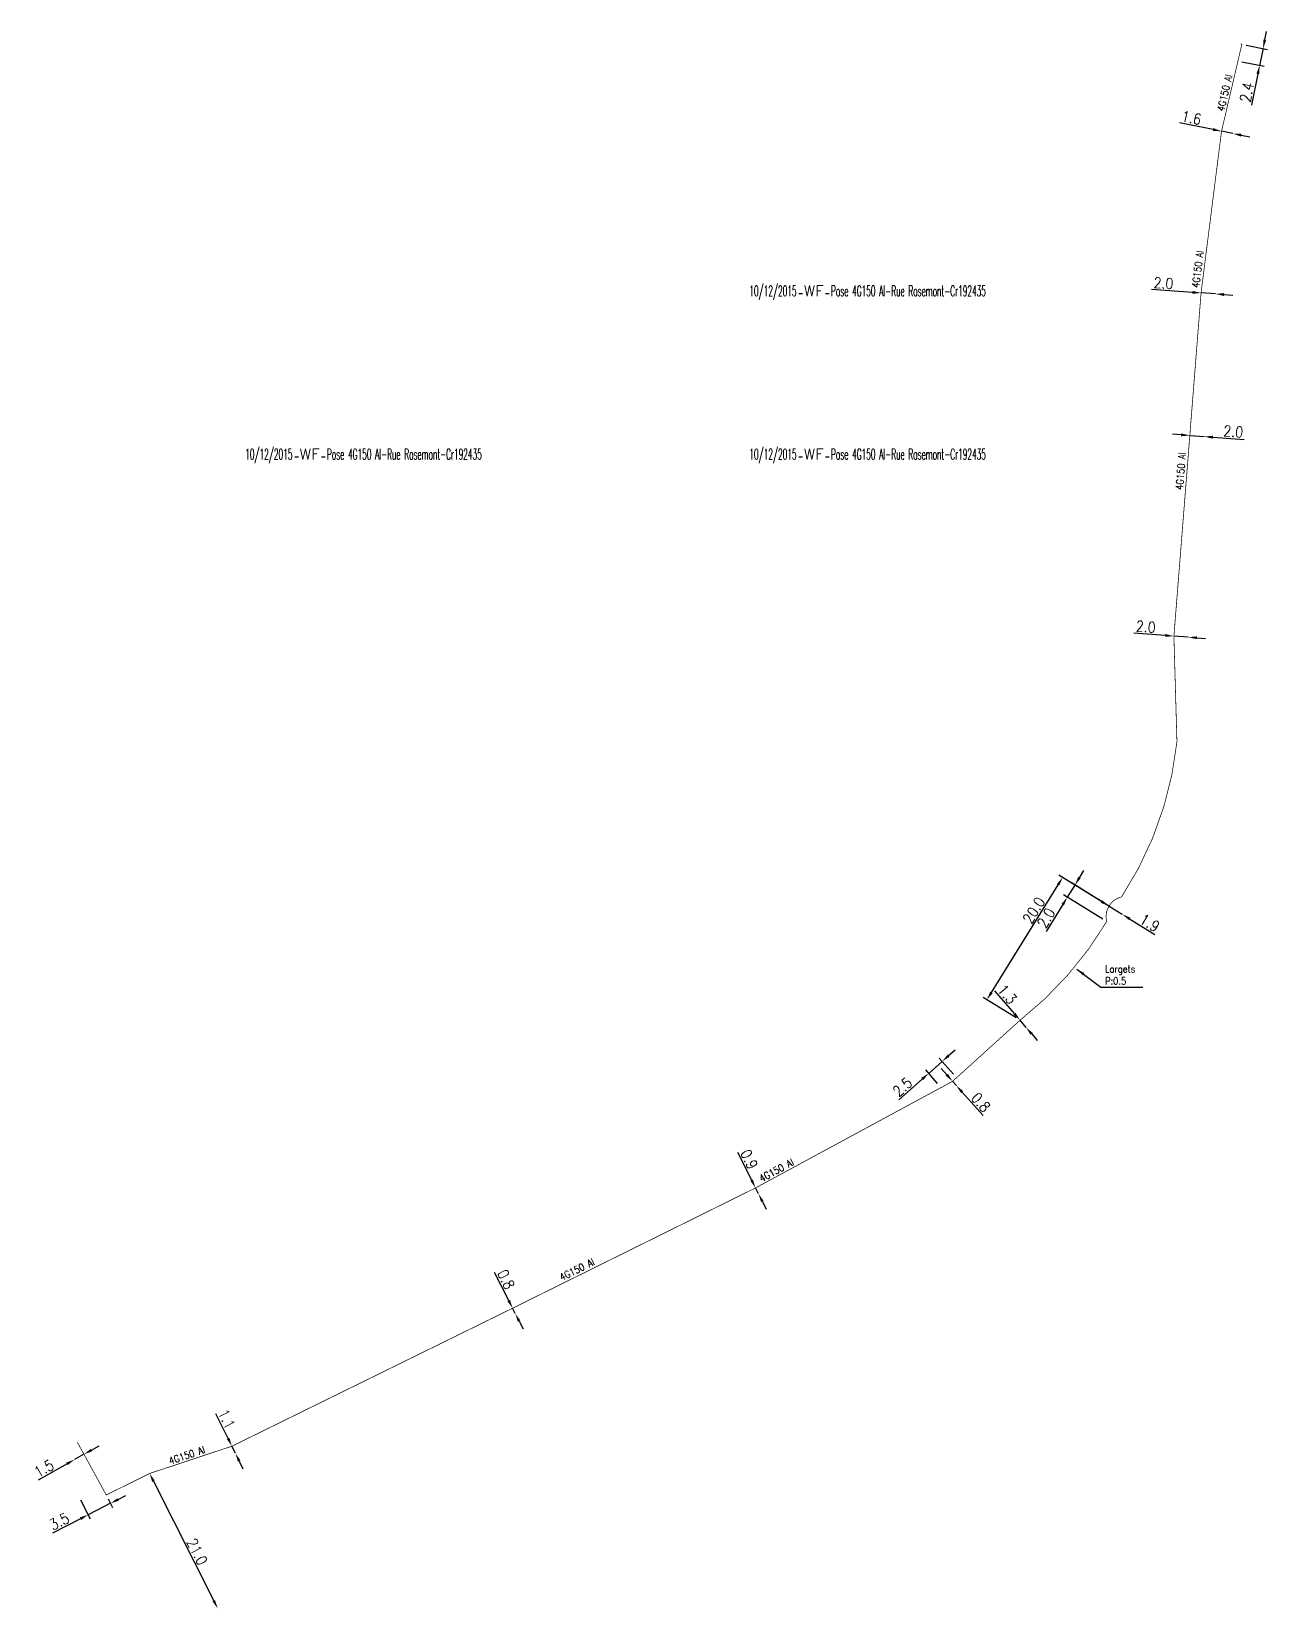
# Model space of a CAD drawing. Header units: millimetres. Extents: x 139411 to 139582, y 143578 to 143798.
import ezdxf
from ezdxf.enums import TextEntityAlignment as Align

# ---------------------------------------------------------------- set-up
doc = ezdxf.new("R2010")
doc.units = ezdxf.units.MM
doc.header["$PDMODE"] = 34
doc.linetypes.add('B_ST_Al', pattern=[2000, 1000, 1000])
doc.layers.get('0').update_dxf_attribs({"linetype": 'CONTINUOUS'})
doc.layers.get('Defpoints').update_dxf_attribs({"linetype": 'CONTINUOUS'})
for name, color, linetype in [('B_110', 1, 'CONTINUOUS'), ('B_420', 7, 'CONTINUOUS'), ('B_910', 7, 'CONTINUOUS')]:
    doc.layers.add(name, color=color, linetype=linetype)
doc.styles.get("Standard").update_dxf_attribs({"font": 'romans.shx', "width": 0.85})
doc.dimstyles.get("Standard").update_dxf_attribs({"dimtxt": 1.5, "dimasz": 1.2, "dimexe": 0.625, "dimexo": 0.625, "dimgap": 0.25, "dimtad": 1, "dimdec": 1, "dimzin": 0, "dimdsep": 46, "dimtxsty": 'Standard', "dimcen": -0.5, "dimadec": 0, "dimazin": 0, "dimtfac": 1, "dimtdec": 1, "dimtmove": 0, "dimatfit": 3, "dimfxl": 0, "dimtolj": 1, "dimtzin": 0, "dimarcsym": 0})

# ---------------------------------------------------------------- blocks, each defined once
blk = doc.blocks.new('GIS_MODF')
at = {"color": 0, "linetype": 'Continuous', "flags": 128}
for points in [[(-2.18, -0.41), (-1.68, -0.41)], [(1.52, -0.41), (2.02, -0.41)]]:
    blk.add_lwpolyline(points, dxfattribs=at)
at = {"color": 0, "linetype": 'Continuous'}
blk.add_attdef('DATE', text='', height=0.75, dxfattribs=at).set_placement((-2.5, -0.8), align=Align.RIGHT)
at = {"color": 0, "linetype": 'Continuous', "width": 3.542583}
blk.add_attdef('USER', text='', height=0.75, dxfattribs=at).set_placement((-1.51, -0.8), (1.28, -0.8), align=Align.FIT)
at = {"color": 0, "linetype": 'Continuous'}
blk.add_attdef('DESC', (2.29, -0.8), '', height=0.75, dxfattribs=at)
blk = doc.blocks.new('*D33')
at = {"layer": 'B_110', "color": 0, "linetype": 'Continuous', "lineweight": -2, "transparency": 16777216}
for p, q in [((139419.21, 143600.44), (139420.25, 143601.03)), ((139418.16, 143599.86), (139416.85, 143599.12)), ((139415.81, 143598.54), (139411.79, 143596.28))]:
    blk.add_line(p, q, dxfattribs=at)
at = {"layer": 'B_110', "color": 0, "linetype": 'Continuous', "transparency": 16777216}
for points in [[(139415.71, 143598.71), (139415.9, 143598.36), (139416.85, 143599.12)], [(139419.11, 143600.62), (139419.3, 143600.27), (139418.16, 143599.86)]]:
    blk.add_solid(points, dxfattribs=at)
at = {"layer": 'Defpoints', "color": 0, "linetype": 'Continuous', "transparency": 16777216}
for p in [(139416.85, 143599.12), (139416.85, 143599.12), (139418.16, 143599.86)]:
    blk.add_point(p, dxfattribs=at)
at = {"layer": 'B_110', "color": 0, "linetype": 'Continuous', "transparency": 16777216, "insert": (139412.6, 143597.89), "char_height": 1.5, "attachment_point": 5, "rotation": 29.2867}
blk.add_mtext('\\A1;1.5', dxfattribs=at)
blk = doc.blocks.new('*D35')
at = {"layer": 'B_110', "color": 0, "linetype": 'Continuous', "lineweight": -2, "transparency": 16777216}
for p, q in [((139417.67, 143593.55), (139419.02, 143590.9)), ((139421.85, 143593.05), (139418.74, 143591.46)), ((139421.54, 143593.65), (139422.14, 143592.49)), ((139422.92, 143593.59), (139423.99, 143594.14)), ((139417.67, 143590.91), (139413.78, 143588.92))]:
    blk.add_line(p, q, dxfattribs=at)
at = {"layer": 'B_110', "color": 0, "linetype": 'Continuous', "transparency": 16777216}
for points in [[(139422.83, 143593.77), (139423.01, 143593.42), (139421.85, 143593.05)], [(139417.58, 143591.09), (139417.76, 143590.73), (139418.74, 143591.46)]]:
    blk.add_solid(points, dxfattribs=at)
at = {"layer": 'Defpoints', "color": 0, "linetype": 'Continuous', "transparency": 16777216}
for p in [(139417.38, 143594.11), (139421.26, 143594.21), (139418.74, 143591.46)]:
    blk.add_point(p, dxfattribs=at)
at = {"layer": 'B_110', "color": 0, "linetype": 'Continuous', "transparency": 16777216, "insert": (139414.73, 143590.53), "char_height": 1.5, "attachment_point": 5, "rotation": 27.1027}
blk.add_mtext('\\A1;3.5', dxfattribs=at)
blk = doc.blocks.new('*D36')
at = {"layer": 'B_110', "color": 0, "linetype": 'Continuous', "lineweight": -2, "transparency": 16777216}
for p, q in [((139438.17, 143602.06), (139436.49, 143605.5)), ((139439.19, 143600), (139438.7, 143600.98)), ((139439.72, 143598.92), (139440.24, 143597.84))]:
    blk.add_line(p, q, dxfattribs=at)
at = {"layer": 'B_110', "color": 0, "linetype": 'Continuous', "transparency": 16777216}
for points in [[(139438.35, 143602.15), (139437.99, 143601.97), (139438.7, 143600.98)], [(139439.9, 143599.01), (139439.54, 143598.83), (139439.19, 143600)]]:
    blk.add_solid(points, dxfattribs=at)
at = {"layer": 'Defpoints', "color": 0, "linetype": 'Continuous', "transparency": 16777216}
for p in [(139438.7, 143600.98), (139439.19, 143600), (139439.19, 143600)]:
    blk.add_point(p, dxfattribs=at)
at = {"layer": 'B_110', "color": 0, "linetype": 'Continuous', "transparency": 16777216, "insert": (139437.97, 143604.76), "char_height": 1.5, "attachment_point": 5, "rotation": 296.1315}
blk.add_mtext('\\A1;1.1', dxfattribs=at)
blk = doc.blocks.new('*D37')
at = {"layer": 'B_110', "color": 0, "linetype": 'Continuous', "lineweight": -2, "transparency": 16777216}
blk.add_line((139427.81, 143596.12), (139436.19, 143579.51), dxfattribs=at)
at = {"layer": 'B_110', "color": 0, "linetype": 'Continuous', "transparency": 16777216}
for points in [[(139427.99, 143596.21), (139427.63, 143596.03), (139427.27, 143597.19)], [(139436.36, 143579.6), (139436.01, 143579.42), (139436.73, 143578.44)]]:
    blk.add_solid(points, dxfattribs=at)
at = {"layer": 'Defpoints', "color": 0, "linetype": 'Continuous', "transparency": 16777216}
for p in [(139427.27, 143597.19), (139436.73, 143578.44), (139436.73, 143578.44)]:
    blk.add_point(p, dxfattribs=at)
at = {"layer": 'B_110', "color": 0, "linetype": 'Continuous', "transparency": 16777216, "insert": (139433.87, 143586.33), "char_height": 1.5, "attachment_point": 5, "rotation": 296.7717}
blk.add_mtext('\\A1;21.0', dxfattribs=at)
blk = doc.blocks.new('*D38')
at = {"layer": 'B_110', "color": 0, "linetype": 'Continuous', "lineweight": -2, "transparency": 16777216}
for p, q in [((139477.14, 143621.22), (139475.16, 143625.12)), ((139478.04, 143619.43), (139477.68, 143620.15)), ((139478.59, 143618.36), (139479.13, 143617.29))]:
    blk.add_line(p, q, dxfattribs=at)
at = {"layer": 'B_110', "color": 0, "linetype": 'Continuous', "transparency": 16777216}
for points in [[(139477.32, 143621.31), (139476.96, 143621.13), (139477.68, 143620.15)], [(139478.76, 143618.45), (139478.41, 143618.27), (139478.04, 143619.43)]]:
    blk.add_solid(points, dxfattribs=at)
at = {"layer": 'Defpoints', "color": 0, "linetype": 'Continuous', "transparency": 16777216}
for p in [(139477.68, 143620.15), (139478.04, 143619.43), (139478.04, 143619.43)]:
    blk.add_point(p, dxfattribs=at)
at = {"layer": 'B_110', "color": 0, "linetype": 'Continuous', "transparency": 16777216, "insert": (139476.77, 143624.15), "char_height": 1.5, "attachment_point": 5, "rotation": 296.8973}
blk.add_mtext('\\A1;0.8', dxfattribs=at)
blk = doc.blocks.new('*D39')
at = {"layer": 'B_110', "color": 0, "linetype": 'Continuous', "lineweight": -2, "transparency": 16777216}
for p, q in [((139510.88, 143637.93), (139508.94, 143641.78)), ((139511.82, 143636.06), (139511.41, 143636.86)), ((139512.36, 143634.98), (139512.89, 143633.91))]:
    blk.add_line(p, q, dxfattribs=at)
at = {"layer": 'B_110', "color": 0, "linetype": 'Continuous', "transparency": 16777216}
for points in [[(139511.05, 143638.02), (139510.7, 143637.84), (139511.41, 143636.86)], [(139512.53, 143635.07), (139512.18, 143634.89), (139511.82, 143636.06)]]:
    blk.add_solid(points, dxfattribs=at)
at = {"layer": 'Defpoints', "color": 0, "linetype": 'Continuous', "transparency": 16777216}
for p in [(139511.41, 143636.86), (139511.82, 143636.06), (139511.82, 143636.06)]:
    blk.add_point(p, dxfattribs=at)
at = {"layer": 'B_110', "color": 0, "linetype": 'Continuous', "transparency": 16777216, "insert": (139510.53, 143640.84), "char_height": 1.5, "attachment_point": 5, "rotation": 296.6571}
blk.add_mtext('\\A1;0.9', dxfattribs=at)
blk = doc.blocks.new('*D40')
at = {"layer": 'B_110', "color": 0, "linetype": 'Continuous', "lineweight": -2, "transparency": 16777216}
for p, q in [((139537.98, 143652.57), (139537.18, 143653.47)), ((139538.77, 143651.67), (139539.3, 143651.07)), ((139540.1, 143650.17), (139543, 143646.9))]:
    blk.add_line(p, q, dxfattribs=at)
at = {"layer": 'B_110', "color": 0, "linetype": 'Continuous', "transparency": 16777216}
for points in [[(139538.13, 143652.7), (139537.83, 143652.44), (139538.77, 143651.67)], [(139540.25, 143650.31), (139539.95, 143650.04), (139539.3, 143651.07)]]:
    blk.add_solid(points, dxfattribs=at)
at = {"layer": 'Defpoints', "color": 0, "linetype": 'Continuous', "transparency": 16777216}
for p in [(139538.77, 143651.67), (139538.77, 143651.67), (139539.3, 143651.07)]:
    blk.add_point(p, dxfattribs=at)
at = {"layer": 'B_110', "color": 0, "linetype": 'Continuous', "transparency": 16777216, "insert": (139542.7, 143648.75), "char_height": 1.5, "attachment_point": 5, "rotation": 311.5403}
blk.add_mtext('\\A1;0.8', dxfattribs=at)
blk = doc.blocks.new('*D41')
at = {"layer": 'B_420', "color": 0, "linetype": 'Continuous', "lineweight": -2, "transparency": 16777216}
for p, q in [((139556.39, 143679.96), (139557.02, 143680.98)), ((139555.76, 143678.94), (139554.71, 143677.24)), ((139560.71, 143675.88), (139555.23, 143679.27)), ((139554.08, 143676.22), (139551.78, 143672.5)), ((139559.65, 143674.19), (139554.18, 143677.57))]:
    blk.add_line(p, q, dxfattribs=at)
at = {"layer": 'B_420', "color": 0, "linetype": 'Continuous', "transparency": 16777216}
for points in [[(139556.22, 143680.07), (139556.56, 143679.86), (139555.76, 143678.94)], [(139553.91, 143676.33), (139554.25, 143676.12), (139554.71, 143677.24)]]:
    blk.add_solid(points, dxfattribs=at)
at = {"layer": 'Defpoints', "color": 0, "linetype": 'Continuous', "transparency": 16777216}
for p in [(139555.76, 143678.94), (139561.25, 143675.55), (139560.18, 143673.86)]:
    blk.add_point(p, dxfattribs=at)
at = {"layer": 'B_420', "color": 0, "linetype": 'Continuous', "transparency": 16777216, "insert": (139551.76, 143674.38), "char_height": 1.5, "attachment_point": 5, "rotation": 58.2488}
blk.add_mtext('\\A1;2.0', dxfattribs=at)
blk = doc.blocks.new('*D42')
at = {"layer": 'B_110', "color": 0, "linetype": 'Continuous', "lineweight": -2, "transparency": 16777216}
for p, q in [((139560.71, 143675.88), (139553.53, 143680.32)), ((139544.17, 143664.02), (139553.43, 143678.97)), ((139547.61, 143660.48), (139543.01, 143663.33))]:
    blk.add_line(p, q, dxfattribs=at)
at = {"layer": 'B_110', "color": 0, "linetype": 'Continuous', "transparency": 16777216}
for points in [[(139553.26, 143679.08), (139553.6, 143678.87), (139554.06, 143680)], [(139544, 143664.12), (139544.34, 143663.91), (139543.54, 143663)]]:
    blk.add_solid(points, dxfattribs=at)
at = {"layer": 'Defpoints', "color": 0, "linetype": 'Continuous', "transparency": 16777216}
for p in [(139554.06, 143680), (139561.25, 143675.55), (139548.14, 143660.15)]:
    blk.add_point(p, dxfattribs=at)
at = {"layer": 'B_110', "color": 0, "linetype": 'Continuous', "transparency": 16777216, "insert": (139550.06, 143675.43), "char_height": 1.5, "attachment_point": 5, "rotation": 58.2488}
blk.add_mtext('\\A1;20.0', dxfattribs=at)
blk = doc.blocks.new('*D44')
at = {"layer": 'B_420', "color": 0, "linetype": 'Continuous', "lineweight": -2, "transparency": 16777216}
for p, q in [((139538.23, 143655.24), (139539.13, 143656.03)), ((139537.33, 143654.44), (139535.46, 143652.78)), ((139538.92, 143652.65), (139536.92, 143654.91)), ((139534.56, 143651.99), (139531.29, 143649.09)), ((139536.7, 143651.38), (139535.05, 143653.25))]:
    blk.add_line(p, q, dxfattribs=at)
at = {"layer": 'B_420', "color": 0, "linetype": 'Continuous', "transparency": 16777216}
for points in [[(139538.1, 143655.39), (139538.36, 143655.09), (139537.33, 143654.44)], [(139534.43, 143652.14), (139534.7, 143651.84), (139535.46, 143652.78)]]:
    blk.add_solid(points, dxfattribs=at)
at = {"layer": 'Defpoints', "color": 0, "linetype": 'Continuous', "transparency": 16777216}
for p in [(139535.46, 143652.78), (139539.34, 143652.18), (139537.12, 143650.92)]:
    blk.add_point(p, dxfattribs=at)
at = {"layer": 'B_420', "color": 0, "linetype": 'Continuous', "transparency": 16777216, "insert": (139531.82, 143650.89), "char_height": 1.5, "attachment_point": 5, "rotation": 41.5403}
blk.add_mtext('\\A1;2.5', dxfattribs=at)
blk = doc.blocks.new('*D45')
at = {"layer": 'B_110', "color": 0, "linetype": 'Continuous', "lineweight": -2, "transparency": 16777216}
for p, q in [((139547.36, 143661.07), (139544.64, 143664.25)), ((139548.98, 143659.16), (139548.14, 143660.15)), ((139549.76, 143658.25), (139550.54, 143657.34))]:
    blk.add_line(p, q, dxfattribs=at)
at = {"layer": 'B_110', "color": 0, "linetype": 'Continuous', "transparency": 16777216}
for points in [[(139547.51, 143661.2), (139547.21, 143660.94), (139548.14, 143660.15)], [(139549.91, 143658.38), (139549.61, 143658.12), (139548.98, 143659.16)]]:
    blk.add_solid(points, dxfattribs=at)
at = {"layer": 'Defpoints', "color": 0, "linetype": 'Continuous', "transparency": 16777216}
for p in [(139548.14, 143660.15), (139548.14, 143660.15), (139548.98, 143659.16)]:
    blk.add_point(p, dxfattribs=at)
at = {"layer": 'B_110', "color": 0, "linetype": 'Continuous', "transparency": 16777216, "insert": (139546.37, 143663.76), "char_height": 1.5, "attachment_point": 5, "rotation": 310.4723}
blk.add_mtext('\\A1;1.3', dxfattribs=at)
blk = doc.blocks.new('*D47')
at = {"layer": 'B_110', "color": 0, "linetype": 'Continuous', "lineweight": -2, "transparency": 16777216}
for p, q in [((139559.48, 143676.64), (139558.46, 143677.27)), ((139560.5, 143676.01), (139562.34, 143674.87)), ((139563.36, 143674.24), (139566.88, 143672.07))]:
    blk.add_line(p, q, dxfattribs=at)
at = {"layer": 'B_110', "color": 0, "linetype": 'Continuous', "transparency": 16777216}
for points in [[(139559.58, 143676.81), (139559.37, 143676.47), (139560.5, 143676.01)], [(139563.47, 143674.41), (139563.26, 143674.07), (139562.34, 143674.87)]]:
    blk.add_solid(points, dxfattribs=at)
at = {"layer": 'Defpoints', "color": 0, "linetype": 'Continuous', "transparency": 16777216}
for p in [(139560.5, 143676.01), (139560.5, 143676.01), (139562.34, 143674.87)]:
    blk.add_point(p, dxfattribs=at)
at = {"layer": 'B_110', "color": 0, "linetype": 'Continuous', "transparency": 16777216, "insert": (139566.16, 143673.69), "char_height": 1.5, "attachment_point": 5, "rotation": 328.2488}
blk.add_mtext('\\A1;1.9', dxfattribs=at)
blk = doc.blocks.new('*D48')
at = {"layer": 'B_110', "color": 0, "linetype": 'Continuous', "lineweight": -2, "transparency": 16777216}
for p, q in [((139568.31, 143713.61), (139563.95, 143713.94)), ((139571.5, 143713.37), (139569.51, 143713.52)), ((139572.7, 143713.29), (139573.89, 143713.2))]:
    blk.add_line(p, q, dxfattribs=at)
at = {"layer": 'B_110', "color": 0, "linetype": 'Continuous', "transparency": 16777216}
for points in [[(139568.33, 143713.81), (139568.3, 143713.41), (139569.51, 143713.52)], [(139572.71, 143713.48), (139572.68, 143713.09), (139571.5, 143713.37)]]:
    blk.add_solid(points, dxfattribs=at)
at = {"layer": 'Defpoints', "color": 0, "linetype": 'Continuous', "transparency": 16777216}
for p in [(139569.51, 143713.52), (139571.5, 143713.37), (139571.5, 143713.37)]:
    blk.add_point(p, dxfattribs=at)
at = {"layer": 'B_110', "color": 0, "linetype": 'Continuous', "transparency": 16777216, "insert": (139565.61, 143714.82), "char_height": 1.5, "attachment_point": 5, "rotation": 355.7405}
blk.add_mtext('\\A1;2.0', dxfattribs=at)
blk = doc.blocks.new('*D49')
at = {"layer": 'B_110', "color": 0, "linetype": 'Continuous', "lineweight": -2, "transparency": 16777216}
for p, q in [((139570.52, 143741.48), (139569.32, 143741.57)), ((139571.72, 143741.39), (139573.71, 143741.24)), ((139574.91, 143741.15), (139579.27, 143740.83))]:
    blk.add_line(p, q, dxfattribs=at)
at = {"layer": 'B_110', "color": 0, "linetype": 'Continuous', "transparency": 16777216}
for points in [[(139570.53, 143741.68), (139570.5, 143741.28), (139571.72, 143741.39)], [(139574.92, 143741.35), (139574.89, 143740.95), (139573.71, 143741.24)]]:
    blk.add_solid(points, dxfattribs=at)
at = {"layer": 'Defpoints', "color": 0, "linetype": 'Continuous', "transparency": 16777216}
for p in [(139571.72, 143741.39), (139573.71, 143741.24), (139573.71, 143741.24)]:
    blk.add_point(p, dxfattribs=at)
at = {"layer": 'B_110', "color": 0, "linetype": 'Continuous', "transparency": 16777216, "insert": (139577.76, 143741.94), "char_height": 1.5, "attachment_point": 5, "rotation": 355.7593}
blk.add_mtext('\\A1;2.0', dxfattribs=at)
blk = doc.blocks.new('*D50')
at = {"layer": 'B_110', "color": 0, "linetype": 'Continuous', "lineweight": -2, "transparency": 16777216}
for p, q in [((139572.09, 143761.27), (139566.42, 143761.66)), ((139575.28, 143761.05), (139573.28, 143761.19)), ((139576.48, 143760.97), (139577.67, 143760.89))]:
    blk.add_line(p, q, dxfattribs=at)
at = {"layer": 'B_110', "color": 0, "linetype": 'Continuous', "transparency": 16777216}
for points in [[(139572.1, 143761.47), (139572.07, 143761.07), (139573.28, 143761.19)], [(139576.49, 143761.17), (139576.46, 143760.77), (139575.28, 143761.05)]]:
    blk.add_solid(points, dxfattribs=at)
at = {"layer": 'Defpoints', "color": 0, "linetype": 'Continuous', "transparency": 16777216}
for p in [(139573.28, 143761.19), (139575.28, 143761.05), (139575.28, 143761.05)]:
    blk.add_point(p, dxfattribs=at)
at = {"layer": 'B_110', "color": 0, "linetype": 'Continuous', "transparency": 16777216, "insert": (139568.07, 143762.55), "char_height": 1.5, "attachment_point": 5, "rotation": 356.054}
blk.add_mtext('\\A1;2.0', dxfattribs=at)
blk = doc.blocks.new('*D51')
at = {"layer": 'B_110', "color": 0, "linetype": 'Continuous', "lineweight": -2, "transparency": 16777216}
for p, q in [((139574.95, 143783.89), (139570.27, 143784.84)), ((139577.69, 143783.33), (139576.12, 143783.65)), ((139578.87, 143783.1), (139580.04, 143782.86))]:
    blk.add_line(p, q, dxfattribs=at)
at = {"layer": 'B_110', "color": 0, "linetype": 'Continuous', "transparency": 16777216}
for points in [[(139574.99, 143784.09), (139574.91, 143783.69), (139576.12, 143783.65)], [(139578.91, 143783.29), (139578.83, 143782.9), (139577.69, 143783.33)]]:
    blk.add_solid(points, dxfattribs=at)
at = {"layer": 'Defpoints', "color": 0, "linetype": 'Continuous', "transparency": 16777216}
for p in [(139576.12, 143783.65), (139577.69, 143783.33), (139577.69, 143783.33)]:
    blk.add_point(p, dxfattribs=at)
at = {"layer": 'B_110', "color": 0, "linetype": 'Continuous', "transparency": 16777216, "insert": (139571.94, 143785.52), "char_height": 1.5, "attachment_point": 5, "rotation": 348.5437}
blk.add_mtext('\\A1;1.6', dxfattribs=at)
blk = doc.blocks.new('*D52')
at = {"layer": 'B_110', "color": 0, "linetype": 'Continuous', "lineweight": -2, "transparency": 16777216}
for p, q in [((139582.12, 143796.33), (139582.36, 143797.5)), ((139579.56, 143795.62), (139582.5, 143795.03)), ((139581.89, 143795.15), (139581.41, 143792.8)), ((139578.94, 143793.3), (139582.02, 143792.67)), ((139581.17, 143791.62), (139580.29, 143787.28))]:
    blk.add_line(p, q, dxfattribs=at)
at = {"layer": 'B_110', "color": 0, "linetype": 'Continuous', "transparency": 16777216}
for points in [[(139581.93, 143796.37), (139582.32, 143796.29), (139581.89, 143795.15)], [(139580.97, 143791.66), (139581.37, 143791.58), (139581.41, 143792.8)]]:
    blk.add_solid(points, dxfattribs=at)
at = {"layer": 'Defpoints', "color": 0, "linetype": 'Continuous', "transparency": 16777216}
for p in [(139578.95, 143795.75), (139578.33, 143793.42), (139581.41, 143792.8)]:
    blk.add_point(p, dxfattribs=at)
at = {"layer": 'B_110', "color": 0, "linetype": 'Continuous', "transparency": 16777216, "insert": (139579.63, 143789.06), "char_height": 1.5, "attachment_point": 5, "rotation": 78.5183}
blk.add_mtext('\\A1;2.4', dxfattribs=at)

msp = doc.modelspace()

# ---------------------------------------------------------------- linework, layer by layer
at = {"layer": 'B_110', "linetype": 'B_ST_Al', "const_width": 0.1, "flags": 128}
msp.add_lwpolyline([(139578.77, 143795.78), (139578.95, 143795.75), (139576.12, 143783.65), (139573.28, 143761.19), (139571.72, 143741.39), (139569.51, 143713.52), (139569.51, 143713.52), (139569.93, 143698.84, -0.119955), (139562.24, 143677.29, 0.416665), (139560.18, 143673.86, -0.091766), (139548.14, 143660.15), (139539.34, 143652.18), (139538.77, 143651.67), (139511.41, 143636.86), (139477.68, 143620.15), (139438.7, 143600.98), (139427.27, 143597.19), (139421.26, 143594.21), (139421.26, 143594.21), (139418.16, 143599.86), (139417.24, 143601.53)], format="xyb", dxfattribs=at)

# ---------------------------------------------------------------- block references
at = {"layer": 'B_910', "linetype": 'Continuous'}
ref = msp.add_blockref('GIS_MODF', (139519.61, 143761.52), dxfattribs=at)
ref.add_attrib('DATE', '10/12/2015', dxfattribs={"layer": '0', "color": 0, "linetype": 'Continuous', "height": 1.5, "width": 0.5}).set_placement((139517.11, 143760.72), align=Align.RIGHT)
ref.add_attrib('USER', 'WF', dxfattribs={"layer": '0', "color": 0, "linetype": 'Continuous', "height": 1.5, "width": 0.950449}).set_placement((139518.11, 143760.72), (139520.89, 143760.72), align=Align.FIT)
ref.add_attrib('DESC', 'Pose 4G150 Al-Rue Rosemont-Cr192435', (139521.9, 143760.72), dxfattribs={"layer": '0', "color": 0, "linetype": 'Continuous', "height": 1.5, "width": 0.5})
ref = msp.add_blockref('GIS_MODF', (139449.61, 143738.84), dxfattribs=at)
ref.add_attrib('DATE', '10/12/2015', dxfattribs={"layer": '0', "color": 0, "linetype": 'Continuous', "height": 1.5, "width": 0.5}).set_placement((139447.11, 143738.04), align=Align.RIGHT)
ref.add_attrib('USER', 'WF', dxfattribs={"layer": '0', "color": 0, "linetype": 'Continuous', "height": 1.5, "width": 0.950449}).set_placement((139448.11, 143738.04), (139450.89, 143738.04), align=Align.FIT)
ref.add_attrib('DESC', 'Pose 4G150 Al-Rue Rosemont-Cr192435', (139451.9, 143738.04), dxfattribs={"layer": '0', "color": 0, "linetype": 'Continuous', "height": 1.5, "width": 0.5})
ref = msp.add_blockref('GIS_MODF', (139519.61, 143738.84), dxfattribs=at)
ref.add_attrib('DATE', '10/12/2015', dxfattribs={"layer": '0', "color": 0, "linetype": 'Continuous', "height": 1.5, "width": 0.5}).set_placement((139517.11, 143738.04), align=Align.RIGHT)
ref.add_attrib('USER', 'WF', dxfattribs={"layer": '0', "color": 0, "linetype": 'Continuous', "height": 1.5, "width": 0.950449}).set_placement((139518.11, 143738.04), (139520.89, 143738.04), align=Align.FIT)
ref.add_attrib('DESC', 'Pose 4G150 Al-Rue Rosemont-Cr192435', (139521.9, 143738.04), dxfattribs={"layer": '0', "color": 0, "linetype": 'Continuous', "height": 1.5, "width": 0.5})

# ---------------------------------------------------------------- texts
at = {"layer": 'B_110', "linetype": 'Continuous', "width": 0.85}
for rotation, p in [(76.8606, (139576.46, 143786.34)), (82.7971, (139572.99, 143761.84)), (85.4676, (139570.75, 143733.8)), (28.4285, (139512.27, 143637.63)), (26.3544, (139484.5, 143623.92)), (18.3511, (139430.13, 143598.43))]:
    msp.add_text('4G150 Al', height=1, rotation=rotation, dxfattribs=at).set_placement(p)
at = {"layer": 'B_420', "linetype": 'Continuous', "insert": (139559.94, 143665.12), "char_height": 1, "attachment_point": 7}
msp.add_mtext('\\A1;Largets\\PP:0.5', dxfattribs=at)

# ---------------------------------------------------------------- dimensions: what is measured, and where the dimension line sits
at = {"layer": 'B_110', "linetype": 'Continuous'}
for base, p1, p2, angle, picture, middle in [((139581.41, 143792.8), (139578.95, 143795.75), (139578.33, 143793.42), 78.5183, '*D52', (139580.61, 143788.86)), ((139577.69, 143783.33), (139576.12, 143783.65), (139577.69, 143783.33), 168.5437, '*D51', (139571.74, 143784.54)), ((139575.28, 143761.05), (139573.28, 143761.19), (139575.28, 143761.05), 176.054, '*D50', (139568, 143761.56)), ((139573.71, 143741.24), (139571.72, 143741.39), (139573.71, 143741.24), 175.7593, '*D49', (139577.69, 143740.95)), ((139571.5, 143713.37), (139569.51, 143713.52), (139571.5, 143713.37), 175.7405, '*D48', (139565.53, 143713.82)), ((139554.06, 143680), (139548.14, 143660.15), (139561.25, 143675.55), 238.2488, '*D42', (139550.91, 143674.91)), ((139548.14, 143660.15), (139548.98, 143659.16), (139548.14, 143660.15), 310.4723, '*D45', (139545.61, 143663.12)), ((139538.77, 143651.67), (139539.3, 143651.07), (139538.77, 143651.67), 311.5403, '*D40', (139541.95, 143648.09)), ((139511.82, 143636.06), (139511.41, 143636.86), (139511.82, 143636.06), 116.6571, '*D39', (139509.64, 143640.39)), ((139478.04, 143619.43), (139477.68, 143620.15), (139478.04, 143619.43), 116.8973, '*D38', (139475.88, 143623.7)), ((139439.19, 143600), (139438.7, 143600.98), (139439.19, 143600), 116.1315, '*D36', (139437.07, 143604.32)), ((139416.85, 143599.12), (139418.16, 143599.86), (139416.85, 143599.12), 29.2867, '*D33', (139413.09, 143597.01)), ((139436.73, 143578.44), (139427.27, 143597.19), (139436.73, 143578.44), 116.7717, '*D37', (139432.97, 143585.88)), ((139418.74, 143591.46), (139421.26, 143594.21), (139417.38, 143594.11), 27.1027, '*D35', (139415.19, 143589.64))]:
    dim = msp.add_linear_dim(base=base, p1=p1, p2=p2, angle=angle, dimstyle='Standard', override={"dimatfit": 0}, dxfattribs=at)
    dim.commit()
    dim.dimension.update_dxf_attribs({"geometry": picture, "text_midpoint": middle, "dimtype": 160})
dim = msp.add_linear_dim(base=(139560.5, 143676.01), p1=(139562.34, 143674.87), p2=(139560.5, 143676.01), angle=328.2488, text='1.9', dimstyle='Standard', override={"dimatfit": 0}, dxfattribs=at)
dim.commit()
dim.dimension.update_dxf_attribs({"geometry": '*D47', "text_midpoint": (139565.63, 143672.84), "dimtype": 160})
at = {"layer": 'B_420', "linetype": 'Continuous'}
for base, p1, p2, angle, picture, middle in [((139555.76, 143678.94), (139560.18, 143673.86), (139561.25, 143675.55), 238.2488, '*D41', (139552.61, 143673.85)), ((139535.46, 143652.78), (139539.34, 143652.18), (139537.12, 143650.92), 41.5403, '*D44', (139532.48, 143650.14))]:
    dim = msp.add_linear_dim(base=base, p1=p1, p2=p2, angle=angle, dimstyle='Standard', override={"dimatfit": 0}, dxfattribs=at)
    dim.commit()
    dim.dimension.update_dxf_attribs({"geometry": picture, "text_midpoint": middle, "dimtype": 160})

# ---------------------------------------------------------------- leaders
at = {"layer": 'B_420', "linetype": 'Continuous', "annotation_type": 0, "has_hookline": 1, "hookline_direction": 0, "text_width": 4.37}
msp.add_leader([(139556.01, 143667.27), (139559.36, 143664.75), (139560.56, 143664.75)], dimstyle='Standard', dxfattribs=at)

doc.saveas('drawing.dxf')
